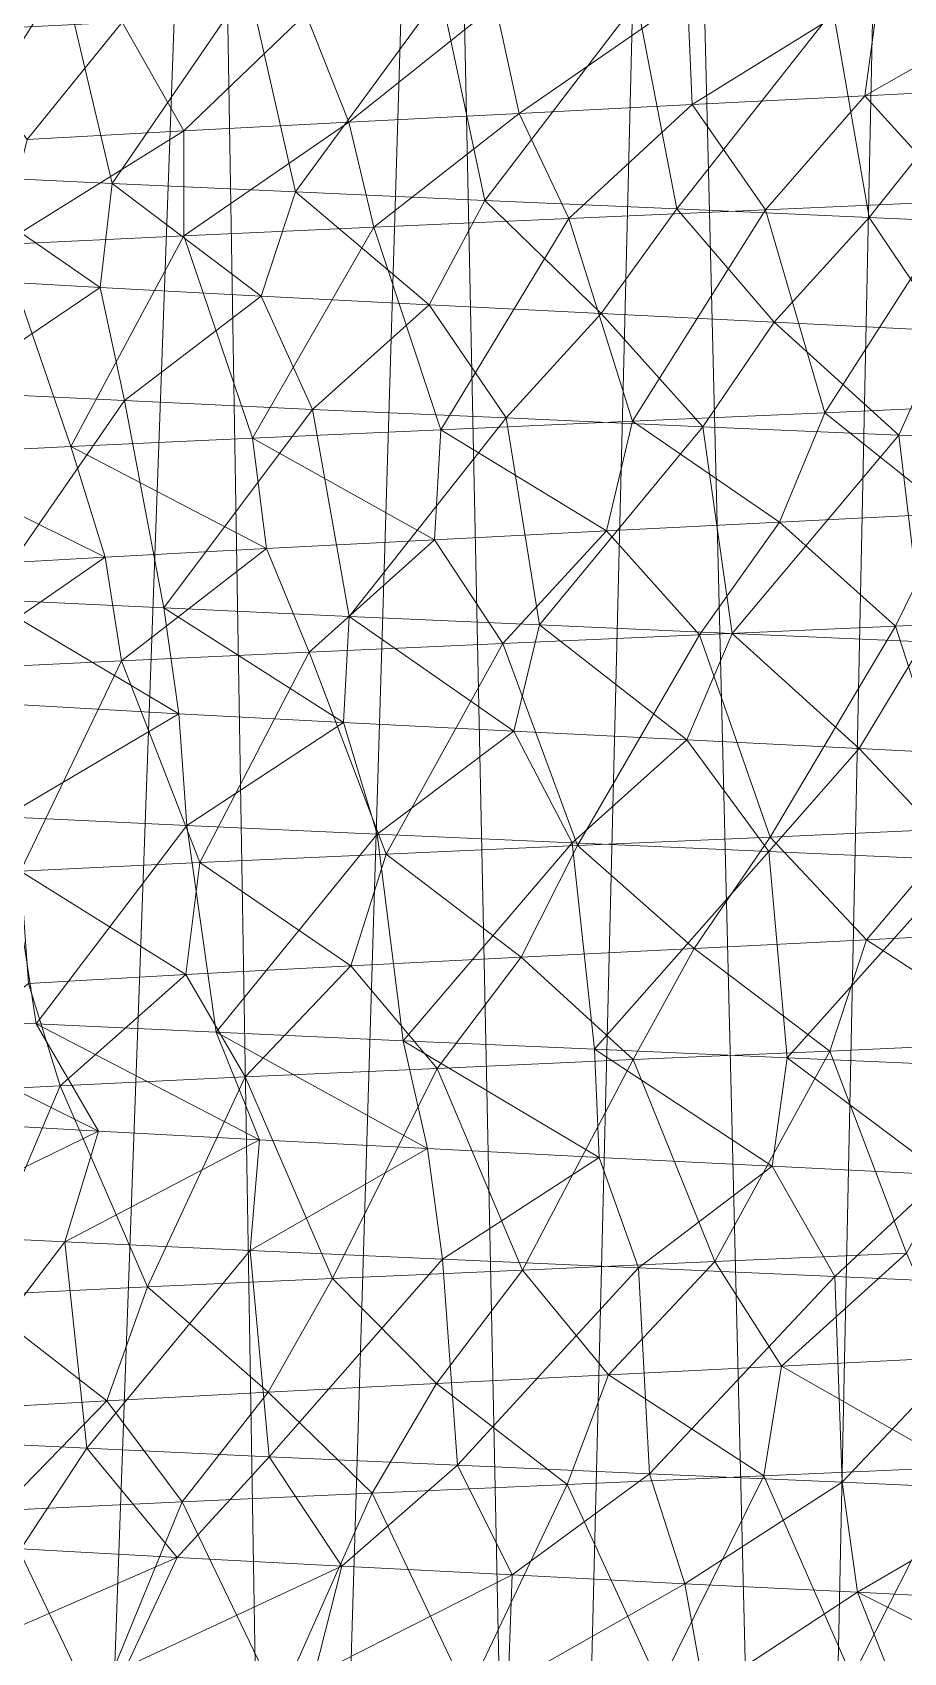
# Model space of a CAD drawing. Header units: millimetres. Extents: x -104 to 115, y -53 to 68.
# Drawn here: x -1.92 to 8.26, y -28.54 to -9.58 of the extents above; entities that cross this region are included whole.
import ezdxf

# ---------------------------------------------------------------- set-up
doc = ezdxf.new("R2010")
doc.units = ezdxf.units.MM

msp = doc.modelspace()

# ---------------------------------------------------------------- linework, layer by layer
at = {"color": 7, "lineweight": 0}
for points in [[(2.825, 5.105, -54.715), (4.029, -52.538, -54.806), (5.513, 7.793, -54.847), (2.825, 5.105, -54.715)], [(5.513, 7.793, 0), (4.029, -52.538, -0.04), (2.825, 5.105, -0.132), (5.513, 7.793, 0)], [(5.513, 7.793, -54.847), (4.029, -52.538, -54.806), (6.998, -52.538, -54.806), (5.513, 7.793, -54.847)], [(5.513, 7.793, 0), (6.998, -52.538, -0.04), (4.029, -52.538, -0.04), (5.513, 7.793, 0)], [(5.513, 7.793, -54.847), (6.998, -52.538, -54.806), (8.201, 5.105, -54.715), (5.513, 7.793, -54.847)], [(8.201, 5.105, -0.132), (6.998, -52.538, -0.04), (5.513, 7.793, 0), (8.201, 5.105, -0.132)], [(0.163, 2.443, -54.32), (1.077, -52.538, -54.485), (2.825, 5.105, -54.715), (0.163, 2.443, -54.32)], [(2.825, 5.105, -0.132), (1.077, -52.538, -0.361), (0.163, 2.443, -0.527), (2.825, 5.105, -0.132)], [(2.825, 5.105, -54.715), (1.077, -52.538, -54.485), (4.029, -52.538, -54.806), (2.825, 5.105, -54.715)], [(2.825, 5.105, -0.132), (4.029, -52.538, -0.04), (1.077, -52.538, -0.361), (2.825, 5.105, -0.132)], [(8.201, 5.105, -54.715), (6.998, -52.538, -54.806), (9.95, -52.538, -54.485), (8.201, 5.105, -54.715)], [(8.201, 5.105, -0.132), (9.95, -52.538, -0.361), (6.998, -52.538, -0.04), (8.201, 5.105, -0.132)], [(-2.447, -0.167, -53.666), (-1.823, -52.538, -53.847), (0.163, 2.443, -54.32), (-2.447, -0.167, -53.666)], [(0.163, 2.443, -0.527), (-1.823, -52.538, -1), (-2.447, -0.167, -1.181), (0.163, 2.443, -0.527)], [(0.163, 2.443, -54.32), (-1.823, -52.538, -53.847), (1.077, -52.538, -54.485), (0.163, 2.443, -54.32)], [(0.163, 2.443, -0.527), (1.077, -52.538, -0.361), (-1.823, -52.538, -1), (0.163, 2.443, -0.527)], [(-1.563, -8.921, -11.063), (-3.033, -11.252, -11.781), (-0.993, -11.351, -10.828), (-1.563, -8.921, -11.063)], [(-1.563, -8.921, -11.063), (-0.993, -11.351, -10.828), (0.603, -9.022, -10.288), (-1.563, -8.921, -11.063)], [(0.603, -9.022, -10.288), (-0.993, -11.351, -10.828), (1.151, -11.45, -10.14), (0.603, -9.022, -10.288)], [(0.603, -9.022, -10.288), (1.151, -11.45, -10.14), (2.85, -9.124, -9.798), (0.603, -9.022, -10.288)], [(7.982, -9.067, -45.077), (5.79, -10.429, -43.052), (5.737, -9.167, -45.247), (7.982, -9.067, -45.077)], [(7.982, -9.067, -45.077), (7.807, -10.327, -42.885), (5.79, -10.429, -43.052), (7.982, -9.067, -45.077)], [(10.188, -8.968, -44.625), (9.785, -10.226, -42.46), (7.807, -10.327, -42.885), (10.188, -8.968, -44.625)], [(10.188, -8.968, -44.625), (7.807, -10.327, -42.885), (7.982, -9.067, -45.077), (10.188, -8.968, -44.625)], [(2.85, -9.124, -9.798), (1.151, -11.45, -10.14), (3.364, -11.55, -9.728), (2.85, -9.124, -9.798)], [(3.489, -9.266, -45.133), (1.777, -10.633, -42.602), (1.273, -9.365, -44.737), (3.489, -9.266, -45.133)], [(3.489, -9.266, -45.133), (3.769, -10.531, -42.957), (1.777, -10.633, -42.602), (3.489, -9.266, -45.133)], [(2.85, -9.124, -9.798), (3.364, -11.55, -9.728), (5.142, -9.225, -9.602), (2.85, -9.124, -9.798)], [(5.142, -9.225, -9.602), (3.364, -11.55, -9.728), (5.612, -11.649, -9.598), (5.142, -9.225, -9.602)], [(5.737, -9.167, -45.247), (3.769, -10.531, -42.957), (3.489, -9.266, -45.133), (5.737, -9.167, -45.247)], [(5.737, -9.167, -45.247), (5.79, -10.429, -43.052), (3.769, -10.531, -42.957), (5.737, -9.167, -45.247)], [(5.142, -9.225, -9.602), (5.612, -11.649, -9.598), (7.439, -9.327, -9.703), (5.142, -9.225, -9.602)], [(-0.876, -9.465, -44.064), (-1.986, -10.836, -41.138), (-2.922, -9.564, -43.126), (-0.876, -9.465, -44.064)], [(-0.876, -9.465, -44.064), (-0.152, -10.735, -41.992), (-1.986, -10.836, -41.138), (-0.876, -9.465, -44.064)], [(1.273, -9.365, -44.737), (-0.152, -10.735, -41.992), (-0.876, -9.465, -44.064), (1.273, -9.365, -44.737)], [(1.273, -9.365, -44.737), (1.777, -10.633, -42.602), (-0.152, -10.735, -41.992), (1.273, -9.365, -44.737)], [(7.439, -9.327, -9.703), (5.612, -11.649, -9.598), (7.858, -11.748, -9.753), (7.439, -9.327, -9.703)], [(7.439, -9.327, -9.703), (7.858, -11.748, -9.753), (9.705, -9.428, -10.098), (7.439, -9.327, -9.703)], [(9.705, -9.428, -10.098), (7.858, -11.748, -9.753), (10.066, -11.848, -10.189), (9.705, -9.428, -10.098)], [(8.929, -11.558, -44.918), (7.807, -10.327, -42.885), (9.785, -10.226, -42.46), (8.929, -11.558, -44.918)], [(6.648, -11.66, -45.212), (5.79, -10.429, -43.052), (7.807, -10.327, -42.885), (6.648, -11.66, -45.212)], [(6.648, -11.66, -45.212), (7.807, -10.327, -42.885), (8.929, -11.558, -44.918), (6.648, -11.66, -45.212)], [(2.068, -11.863, -44.912), (1.777, -10.633, -42.602), (3.769, -10.531, -42.957), (2.068, -11.863, -44.912)], [(2.068, -11.863, -44.912), (3.769, -10.531, -42.957), (4.348, -11.761, -45.21), (2.068, -11.863, -44.912)], [(4.348, -11.761, -45.21), (3.769, -10.531, -42.957), (5.79, -10.429, -43.052), (4.348, -11.761, -45.21)], [(4.348, -11.761, -45.21), (5.79, -10.429, -43.052), (6.648, -11.66, -45.212), (4.348, -11.761, -45.21)], [(-2.284, -12.065, -43.453), (-1.986, -10.836, -41.138), (-0.152, -10.735, -41.992), (-2.284, -12.065, -43.453)], [(-2.284, -12.065, -43.453), (-0.152, -10.735, -41.992), (-0.155, -11.964, -44.323), (-2.284, -12.065, -43.453)], [(-0.155, -11.964, -44.323), (-0.152, -10.735, -41.992), (1.777, -10.633, -42.602), (-0.155, -11.964, -44.323)], [(-0.155, -11.964, -44.323), (1.777, -10.633, -42.602), (2.068, -11.863, -44.912), (-0.155, -11.964, -44.323)], [(-3.033, -11.252, -11.781), (-2.903, -12.465, -14.251), (-1.131, -12.566, -13.275), (-3.033, -11.252, -11.781)], [(-3.033, -11.252, -11.781), (-1.131, -12.566, -13.275), (-0.993, -11.351, -10.828), (-3.033, -11.252, -11.781)], [(-0.993, -11.351, -10.828), (-1.131, -12.566, -13.275), (0.752, -12.668, -12.535), (-0.993, -11.351, -10.828)], [(-0.993, -11.351, -10.828), (0.752, -12.668, -12.535), (1.151, -11.45, -10.14), (-0.993, -11.351, -10.828)], [(1.151, -11.45, -10.14), (0.752, -12.668, -12.535), (2.715, -12.77, -12.045), (1.151, -11.45, -10.14)], [(1.151, -11.45, -10.14), (2.715, -12.77, -12.045), (3.364, -11.55, -9.728), (1.151, -11.45, -10.14)], [(3.364, -11.55, -9.728), (2.715, -12.77, -12.045), (4.725, -12.872, -11.812), (3.364, -11.55, -9.728)], [(3.364, -11.55, -9.728), (4.725, -12.872, -11.812), (5.612, -11.649, -9.598), (3.364, -11.55, -9.728)], [(8.929, -11.558, -44.918), (7.342, -14.032, -45.154), (6.648, -11.66, -45.212), (8.929, -11.558, -44.918)], [(8.929, -11.558, -44.918), (9.563, -13.933, -44.782), (7.342, -14.032, -45.154), (8.929, -11.558, -44.918)], [(6.648, -11.66, -45.212), (5.093, -14.131, -45.244), (4.348, -11.761, -45.21), (6.648, -11.66, -45.212)], [(5.612, -11.649, -9.598), (4.725, -12.872, -11.812), (6.748, -12.973, -11.841), (5.612, -11.649, -9.598)], [(6.648, -11.66, -45.212), (7.342, -14.032, -45.154), (5.093, -14.131, -45.244), (6.648, -11.66, -45.212)], [(5.612, -11.649, -9.598), (6.748, -12.973, -11.841), (7.858, -11.748, -9.753), (5.612, -11.649, -9.598)], [(7.858, -11.748, -9.753), (6.748, -12.973, -11.841), (8.751, -13.075, -12.131), (7.858, -11.748, -9.753)], [(7.858, -11.748, -9.753), (8.751, -13.075, -12.131), (10.066, -11.848, -10.189), (7.858, -11.748, -9.753)], [(2.068, -11.863, -44.912), (0.649, -14.33, -44.572), (-0.155, -11.964, -44.323), (2.068, -11.863, -44.912)], [(2.068, -11.863, -44.912), (2.85, -14.231, -45.048), (0.649, -14.33, -44.572), (2.068, -11.863, -44.912)], [(4.348, -11.761, -45.21), (2.85, -14.231, -45.048), (2.068, -11.863, -44.912), (4.348, -11.761, -45.21)], [(4.348, -11.761, -45.21), (5.093, -14.131, -45.244), (2.85, -14.231, -45.048), (4.348, -11.761, -45.21)], [(-2.284, -12.065, -43.453), (-1.474, -14.429, -43.822), (-3.485, -14.528, -42.811), (-2.284, -12.065, -43.453)], [(-0.155, -11.964, -44.323), (-1.474, -14.429, -43.822), (-2.284, -12.065, -43.453), (-0.155, -11.964, -44.323)], [(-0.155, -11.964, -44.323), (0.649, -14.33, -44.572), (-1.474, -14.429, -43.822), (-0.155, -11.964, -44.323)], [(-2.937, -13.79, -11.728), (-1.131, -12.566, -13.275), (-2.903, -12.465, -14.251), (-2.937, -13.79, -11.728)], [(-0.846, -13.891, -10.771), (-1.131, -12.566, -13.275), (-2.937, -13.79, -11.728), (-0.846, -13.891, -10.771)], [(-0.846, -13.891, -10.771), (0.752, -12.668, -12.535), (-1.131, -12.566, -13.275), (-0.846, -13.891, -10.771)], [(1.351, -13.993, -10.091), (0.752, -12.668, -12.535), (-0.846, -13.891, -10.771), (1.351, -13.993, -10.091)], [(1.351, -13.993, -10.091), (2.715, -12.77, -12.045), (0.752, -12.668, -12.535), (1.351, -13.993, -10.091)], [(3.617, -14.094, -9.699), (2.715, -12.77, -12.045), (1.351, -13.993, -10.091), (3.617, -14.094, -9.699)], [(3.617, -14.094, -9.699), (4.725, -12.872, -11.812), (2.715, -12.77, -12.045), (3.617, -14.094, -9.699)], [(5.915, -14.196, -9.603), (4.725, -12.872, -11.812), (3.617, -14.094, -9.699), (5.915, -14.196, -9.603)], [(5.915, -14.196, -9.603), (6.748, -12.973, -11.841), (4.725, -12.872, -11.812), (5.915, -14.196, -9.603)], [(8.206, -14.297, -9.803), (6.748, -12.973, -11.841), (5.915, -14.196, -9.603), (8.206, -14.297, -9.803)], [(8.206, -14.297, -9.803), (8.751, -13.075, -12.131), (6.748, -12.973, -11.841), (8.206, -14.297, -9.803)], [(10.453, -14.398, -10.296), (8.751, -13.075, -12.131), (8.206, -14.297, -9.803), (10.453, -14.398, -10.296)], [(-2.937, -13.79, -11.728), (-2.462, -16.216, -11.482), (-0.846, -13.891, -10.771), (-2.937, -13.79, -11.728)], [(-0.846, -13.891, -10.771), (-2.462, -16.216, -11.482), (-0.389, -16.316, -10.604), (-0.846, -13.891, -10.771)], [(-0.846, -13.891, -10.771), (-0.389, -16.316, -10.604), (1.351, -13.993, -10.091), (-0.846, -13.891, -10.771)], [(1.351, -13.993, -10.091), (-0.389, -16.316, -10.604), (1.779, -16.415, -9.994), (1.351, -13.993, -10.091)], [(1.351, -13.993, -10.091), (1.779, -16.415, -9.994), (3.617, -14.094, -9.699), (1.351, -13.993, -10.091)], [(9.563, -13.933, -44.782), (8.813, -15.212, -42.702), (7.342, -14.032, -45.154), (9.563, -13.933, -44.782)], [(3.617, -14.094, -9.699), (1.779, -16.415, -9.994), (4.005, -16.514, -9.662), (3.617, -14.094, -9.699)], [(5.093, -14.131, -45.244), (4.789, -15.416, -43.038), (2.85, -14.231, -45.048), (5.093, -14.131, -45.244)], [(3.617, -14.094, -9.699), (4.005, -16.514, -9.662), (5.915, -14.196, -9.603), (3.617, -14.094, -9.699)], [(5.915, -14.196, -9.603), (4.005, -16.514, -9.662), (6.256, -16.614, -9.614), (5.915, -14.196, -9.603)], [(5.093, -14.131, -45.244), (6.812, -15.314, -43.001), (4.789, -15.416, -43.038), (5.093, -14.131, -45.244)], [(7.342, -14.032, -45.154), (6.812, -15.314, -43.001), (5.093, -14.131, -45.244), (7.342, -14.032, -45.154)], [(5.915, -14.196, -9.603), (6.256, -16.614, -9.614), (8.206, -14.297, -9.803), (5.915, -14.196, -9.603)], [(7.342, -14.032, -45.154), (8.813, -15.212, -42.702), (6.812, -15.314, -43.001), (7.342, -14.032, -45.154)], [(0.649, -14.33, -44.572), (0.813, -15.619, -42.331), (-1.474, -14.429, -43.822), (0.649, -14.33, -44.572)], [(2.85, -14.231, -45.048), (2.778, -15.518, -42.813), (0.649, -14.33, -44.572), (2.85, -14.231, -45.048)], [(0.649, -14.33, -44.572), (2.778, -15.518, -42.813), (0.813, -15.619, -42.331), (0.649, -14.33, -44.572)], [(2.85, -14.231, -45.048), (4.789, -15.416, -43.038), (2.778, -15.518, -42.813), (2.85, -14.231, -45.048)], [(8.206, -14.297, -9.803), (6.256, -16.614, -9.614), (8.495, -16.713, -9.849), (8.206, -14.297, -9.803)], [(8.206, -14.297, -9.803), (8.495, -16.713, -9.849), (10.453, -14.398, -10.296), (8.206, -14.297, -9.803)], [(-1.474, -14.429, -43.822), (-1.073, -15.721, -41.599), (-3.485, -14.528, -42.811), (-1.474, -14.429, -43.822)], [(-3.485, -14.528, -42.811), (-1.073, -15.721, -41.599), (-2.849, -15.823, -40.629), (-3.485, -14.528, -42.811)], [(-1.474, -14.429, -43.822), (0.813, -15.619, -42.331), (-1.073, -15.721, -41.599), (-1.474, -14.429, -43.822)], [(5.875, -16.63, -45.245), (4.789, -15.416, -43.038), (6.812, -15.314, -43.001), (5.875, -16.63, -45.245)], [(5.875, -16.63, -45.245), (6.812, -15.314, -43.001), (8.167, -16.529, -45.05), (5.875, -16.63, -45.245)], [(8.167, -16.529, -45.05), (6.812, -15.314, -43.001), (8.813, -15.212, -42.702), (8.167, -16.529, -45.05)], [(8.167, -16.529, -45.05), (8.813, -15.212, -42.702), (10.414, -16.427, -44.562), (8.167, -16.529, -45.05)], [(1.312, -16.833, -44.746), (0.813, -15.619, -42.331), (2.778, -15.518, -42.813), (1.312, -16.833, -44.746)], [(1.312, -16.833, -44.746), (2.778, -15.518, -42.813), (3.577, -16.731, -45.143), (1.312, -16.833, -44.746)], [(3.577, -16.731, -45.143), (2.778, -15.518, -42.813), (4.789, -15.416, -43.038), (3.577, -16.731, -45.143)], [(3.577, -16.731, -45.143), (4.789, -15.416, -43.038), (5.875, -16.63, -45.245), (3.577, -16.731, -45.143)], [(-2.972, -17.036, -43.099), (-2.849, -15.823, -40.629), (-1.073, -15.721, -41.599), (-2.972, -17.036, -43.099)], [(-2.972, -17.036, -43.099), (-1.073, -15.721, -41.599), (-0.883, -16.934, -44.061), (-2.972, -17.036, -43.099)], [(-0.883, -16.934, -44.061), (-1.073, -15.721, -41.599), (0.813, -15.619, -42.331), (-0.883, -16.934, -44.061)], [(-0.883, -16.934, -44.061), (0.813, -15.619, -42.331), (1.312, -16.833, -44.746), (-0.883, -16.934, -44.061)], [(-2.462, -16.216, -11.482), (-2.042, -17.451, -13.74), (-0.212, -17.553, -12.878), (-2.462, -16.216, -11.482)], [(-2.462, -16.216, -11.482), (-0.212, -17.553, -12.878), (-0.389, -16.316, -10.604), (-2.462, -16.216, -11.482)], [(-0.389, -16.316, -10.604), (-0.212, -17.553, -12.878), (1.715, -17.655, -12.26), (-0.389, -16.316, -10.604)], [(-0.389, -16.316, -10.604), (1.715, -17.655, -12.26), (1.779, -16.415, -9.994), (-0.389, -16.316, -10.604)], [(1.779, -16.415, -9.994), (1.715, -17.655, -12.26), (3.706, -17.756, -11.897), (1.779, -16.415, -9.994)], [(1.779, -16.415, -9.994), (3.706, -17.756, -11.897), (4.005, -16.514, -9.662), (1.779, -16.415, -9.994)], [(10.414, -16.427, -44.562), (8.932, -18.897, -44.918), (8.167, -16.529, -45.05), (10.414, -16.427, -44.562)], [(5.875, -16.63, -45.245), (4.448, -19.096, -45.217), (3.577, -16.731, -45.143), (5.875, -16.63, -45.245)], [(4.005, -16.514, -9.662), (3.706, -17.756, -11.897), (5.726, -17.858, -11.793), (4.005, -16.514, -9.662)], [(4.005, -16.514, -9.662), (5.726, -17.858, -11.793), (6.256, -16.614, -9.614), (4.005, -16.514, -9.662)], [(5.875, -16.63, -45.245), (6.7, -18.997, -45.209), (4.448, -19.096, -45.217), (5.875, -16.63, -45.245)], [(6.256, -16.614, -9.614), (5.726, -17.858, -11.793), (7.744, -17.96, -11.952), (6.256, -16.614, -9.614)], [(8.167, -16.529, -45.05), (6.7, -18.997, -45.209), (5.875, -16.63, -45.245), (8.167, -16.529, -45.05)], [(6.256, -16.614, -9.614), (7.744, -17.96, -11.952), (8.495, -16.713, -9.849), (6.256, -16.614, -9.614)], [(8.167, -16.529, -45.05), (8.932, -18.897, -44.918), (6.7, -18.997, -45.209), (8.167, -16.529, -45.05)], [(1.312, -16.833, -44.746), (0.032, -19.294, -44.385), (-0.883, -16.934, -44.061), (1.312, -16.833, -44.746)], [(1.312, -16.833, -44.746), (2.214, -19.195, -44.94), (0.032, -19.294, -44.385), (1.312, -16.833, -44.746)], [(3.577, -16.731, -45.143), (2.214, -19.195, -44.94), (1.312, -16.833, -44.746), (3.577, -16.731, -45.143)], [(3.577, -16.731, -45.143), (4.448, -19.096, -45.217), (2.214, -19.195, -44.94), (3.577, -16.731, -45.143)], [(8.495, -16.713, -9.849), (7.744, -17.96, -11.952), (9.723, -18.062, -12.37), (8.495, -16.713, -9.849)], [(-0.883, -16.934, -44.061), (-2.062, -19.394, -43.559), (-2.972, -17.036, -43.099), (-0.883, -16.934, -44.061)], [(-0.883, -16.934, -44.061), (0.032, -19.294, -44.385), (-2.062, -19.394, -43.559), (-0.883, -16.934, -44.061)], [(-2.248, -18.76, -11.377), (-0.212, -17.553, -12.878), (-2.042, -17.451, -13.74), (-2.248, -18.76, -11.377)], [(-0.117, -18.862, -10.511), (-0.212, -17.553, -12.878), (-2.248, -18.76, -11.377), (-0.117, -18.862, -10.511)], [(-0.117, -18.862, -10.511), (1.715, -17.655, -12.26), (-0.212, -17.553, -12.878), (-0.117, -18.862, -10.511)], [(2.107, -18.963, -9.927), (1.715, -17.655, -12.26), (-0.117, -18.862, -10.511), (2.107, -18.963, -9.927)], [(2.107, -18.963, -9.927), (3.706, -17.756, -11.897), (1.715, -17.655, -12.26), (2.107, -18.963, -9.927)], [(4.388, -19.064, -9.634), (3.706, -17.756, -11.897), (2.107, -18.963, -9.927), (4.388, -19.064, -9.634)], [(4.388, -19.064, -9.634), (5.726, -17.858, -11.793), (3.706, -17.756, -11.897), (4.388, -19.064, -9.634)], [(6.688, -19.166, -9.637), (5.726, -17.858, -11.793), (4.388, -19.064, -9.634), (6.688, -19.166, -9.637)], [(6.688, -19.166, -9.637), (7.744, -17.96, -11.952), (5.726, -17.858, -11.793), (6.688, -19.166, -9.637)], [(8.969, -19.267, -9.936), (7.744, -17.96, -11.952), (6.688, -19.166, -9.637), (8.969, -19.267, -9.936)], [(8.969, -19.267, -9.936), (9.723, -18.062, -12.37), (7.744, -17.96, -11.952), (8.969, -19.267, -9.936)], [(-2.248, -18.76, -11.377), (-3.865, -21.082, -12.265), (-1.88, -21.181, -11.204), (-2.248, -18.76, -11.377)], [(-2.248, -18.76, -11.377), (-1.88, -21.181, -11.204), (-0.117, -18.862, -10.511), (-2.248, -18.76, -11.377)], [(-0.117, -18.862, -10.511), (-1.88, -21.181, -11.204), (0.224, -21.28, -10.401), (-0.117, -18.862, -10.511)], [(-0.117, -18.862, -10.511), (0.224, -21.28, -10.401), (2.107, -18.963, -9.927), (-0.117, -18.862, -10.511)], [(8.932, -18.897, -44.918), (7.828, -20.199, -42.882), (6.7, -18.997, -45.209), (8.932, -18.897, -44.918)], [(8.932, -18.897, -44.918), (9.806, -20.097, -42.454), (7.828, -20.199, -42.882), (8.932, -18.897, -44.918)], [(2.107, -18.963, -9.927), (0.224, -21.28, -10.401), (2.411, -21.38, -9.87), (2.107, -18.963, -9.927)], [(2.107, -18.963, -9.927), (2.411, -21.38, -9.87), (4.388, -19.064, -9.634), (2.107, -18.963, -9.927)], [(4.448, -19.096, -45.217), (3.79, -20.402, -42.959), (2.214, -19.195, -44.94), (4.448, -19.096, -45.217)], [(4.388, -19.064, -9.634), (2.411, -21.38, -9.87), (4.649, -21.479, -9.619), (4.388, -19.064, -9.634)], [(4.448, -19.096, -45.217), (5.812, -20.301, -43.052), (3.79, -20.402, -42.959), (4.448, -19.096, -45.217)], [(4.388, -19.064, -9.634), (4.649, -21.479, -9.619), (6.688, -19.166, -9.637), (4.388, -19.064, -9.634)], [(6.7, -18.997, -45.209), (5.812, -20.301, -43.052), (4.448, -19.096, -45.217), (6.7, -18.997, -45.209)], [(6.7, -18.997, -45.209), (7.828, -20.199, -42.882), (5.812, -20.301, -43.052), (6.7, -18.997, -45.209)], [(0.032, -19.294, -44.385), (-0.132, -20.606, -42), (-2.062, -19.394, -43.559), (0.032, -19.294, -44.385)], [(0.032, -19.294, -44.385), (1.798, -20.504, -42.607), (-0.132, -20.606, -42), (0.032, -19.294, -44.385)], [(2.214, -19.195, -44.94), (1.798, -20.504, -42.607), (0.032, -19.294, -44.385), (2.214, -19.195, -44.94)], [(2.214, -19.195, -44.94), (3.79, -20.402, -42.959), (1.798, -20.504, -42.607), (2.214, -19.195, -44.94)], [(6.688, -19.166, -9.637), (4.649, -21.479, -9.619), (6.9, -21.578, -9.652), (6.688, -19.166, -9.637)], [(6.688, -19.166, -9.637), (6.9, -21.578, -9.652), (8.969, -19.267, -9.936), (6.688, -19.166, -9.637)], [(8.969, -19.267, -9.936), (6.9, -21.578, -9.652), (9.129, -21.678, -9.969), (8.969, -19.267, -9.936)], [(-2.062, -19.394, -43.559), (-0.132, -20.606, -42), (-1.968, -20.708, -41.148), (-2.062, -19.394, -43.559)], [(7.399, -21.499, -45.148), (5.812, -20.301, -43.052), (7.828, -20.199, -42.882), (7.399, -21.499, -45.148)], [(7.399, -21.499, -45.148), (7.828, -20.199, -42.882), (9.666, -21.397, -44.758), (7.399, -21.499, -45.148)], [(9.666, -21.397, -44.758), (7.828, -20.199, -42.882), (9.806, -20.097, -42.454), (9.666, -21.397, -44.758)], [(2.81, -21.702, -45.042), (1.798, -20.504, -42.607), (3.79, -20.402, -42.959), (2.81, -21.702, -45.042)], [(2.81, -21.702, -45.042), (3.79, -20.402, -42.959), (5.101, -21.6, -45.244), (2.81, -21.702, -45.042)], [(5.101, -21.6, -45.244), (3.79, -20.402, -42.959), (5.812, -20.301, -43.052), (5.101, -21.6, -45.244)], [(5.101, -21.6, -45.244), (5.812, -20.301, -43.052), (7.399, -21.499, -45.148), (5.101, -21.6, -45.244)], [(-1.599, -21.905, -43.768), (-1.968, -20.708, -41.148), (-0.132, -20.606, -42), (-1.599, -21.905, -43.768)], [(-1.599, -21.905, -43.768), (-0.132, -20.606, -42), (0.564, -21.803, -44.548), (-1.599, -21.905, -43.768)], [(0.564, -21.803, -44.548), (-0.132, -20.606, -42), (1.798, -20.504, -42.607), (0.564, -21.803, -44.548)], [(0.564, -21.803, -44.548), (1.798, -20.504, -42.607), (2.81, -21.702, -45.042), (0.564, -21.803, -44.548)], [(-3.645, -22.006, -42.716), (-1.968, -20.708, -41.148), (-1.599, -21.905, -43.768), (-3.645, -22.006, -42.716)], [(-3.865, -21.082, -12.265), (-2.921, -22.336, -14.263), (-1.151, -22.438, -13.284), (-3.865, -21.082, -12.265)], [(-3.865, -21.082, -12.265), (-1.151, -22.438, -13.284), (-1.88, -21.181, -11.204), (-3.865, -21.082, -12.265)], [(-1.88, -21.181, -11.204), (-1.151, -22.438, -13.284), (0.732, -22.539, -12.541), (-1.88, -21.181, -11.204)], [(-1.88, -21.181, -11.204), (0.732, -22.539, -12.541), (0.224, -21.28, -10.401), (-1.88, -21.181, -11.204)], [(0.224, -21.28, -10.401), (0.732, -22.539, -12.541), (2.694, -22.641, -12.048), (0.224, -21.28, -10.401)], [(0.224, -21.28, -10.401), (2.694, -22.641, -12.048), (2.411, -21.38, -9.87), (0.224, -21.28, -10.401)], [(2.411, -21.38, -9.87), (2.694, -22.641, -12.048), (4.704, -22.743, -11.813), (2.411, -21.38, -9.87)], [(2.411, -21.38, -9.87), (4.704, -22.743, -11.813), (4.649, -21.479, -9.619), (2.411, -21.38, -9.87)], [(9.666, -21.397, -44.758), (8.297, -23.862, -45.03), (7.399, -21.499, -45.148), (9.666, -21.397, -44.758)], [(5.101, -21.6, -45.244), (3.806, -24.061, -45.166), (2.81, -21.702, -45.042), (5.101, -21.6, -45.244)], [(5.101, -21.6, -45.244), (6.056, -23.961, -45.24), (3.806, -24.061, -45.166), (5.101, -21.6, -45.244)], [(4.649, -21.479, -9.619), (4.704, -22.743, -11.813), (6.727, -22.845, -11.839), (4.649, -21.479, -9.619)], [(4.649, -21.479, -9.619), (6.727, -22.845, -11.839), (6.9, -21.578, -9.652), (4.649, -21.479, -9.619)], [(7.399, -21.499, -45.148), (6.056, -23.961, -45.24), (5.101, -21.6, -45.244), (7.399, -21.499, -45.148)], [(7.399, -21.499, -45.148), (8.297, -23.862, -45.03), (6.056, -23.961, -45.24), (7.399, -21.499, -45.148)], [(6.9, -21.578, -9.652), (6.727, -22.845, -11.839), (8.73, -22.946, -12.127), (6.9, -21.578, -9.652)], [(6.9, -21.578, -9.652), (8.73, -22.946, -12.127), (9.129, -21.678, -9.969), (6.9, -21.578, -9.652)], [(2.81, -21.702, -45.042), (1.583, -24.16, -44.81), (0.564, -21.803, -44.548), (2.81, -21.702, -45.042)], [(2.81, -21.702, -45.042), (3.806, -24.061, -45.166), (1.583, -24.16, -44.81), (2.81, -21.702, -45.042)], [(-1.599, -21.905, -43.768), (-2.641, -24.358, -43.274), (-3.645, -22.006, -42.716), (-1.599, -21.905, -43.768)], [(-1.599, -21.905, -43.768), (-0.578, -24.259, -44.176), (-2.641, -24.358, -43.274), (-1.599, -21.905, -43.768)], [(0.564, -21.803, -44.548), (-0.578, -24.259, -44.176), (-1.599, -21.905, -43.768), (0.564, -21.803, -44.548)], [(0.564, -21.803, -44.548), (1.583, -24.16, -44.81), (-0.578, -24.259, -44.176), (0.564, -21.803, -44.548)], [(-3.593, -23.629, -12.1), (-1.151, -22.438, -13.284), (-2.921, -22.336, -14.263), (-3.593, -23.629, -12.1)], [(-1.544, -23.73, -11.055), (-1.151, -22.438, -13.284), (-3.593, -23.629, -12.1), (-1.544, -23.73, -11.055)], [(-1.544, -23.73, -11.055), (0.732, -22.539, -12.541), (-1.151, -22.438, -13.284), (-1.544, -23.73, -11.055)], [(0.622, -23.832, -10.282), (0.732, -22.539, -12.541), (-1.544, -23.73, -11.055), (0.622, -23.832, -10.282)], [(0.622, -23.832, -10.282), (2.694, -22.641, -12.048), (0.732, -22.539, -12.541), (0.622, -23.832, -10.282)], [(2.87, -23.933, -9.795), (2.694, -22.641, -12.048), (0.622, -23.832, -10.282), (2.87, -23.933, -9.795)], [(2.87, -23.933, -9.795), (4.704, -22.743, -11.813), (2.694, -22.641, -12.048), (2.87, -23.933, -9.795)], [(5.162, -24.035, -9.602), (4.704, -22.743, -11.813), (2.87, -23.933, -9.795), (5.162, -24.035, -9.602)], [(5.162, -24.035, -9.602), (6.727, -22.845, -11.839), (4.704, -22.743, -11.813), (5.162, -24.035, -9.602)], [(7.459, -24.136, -9.705), (6.727, -22.845, -11.839), (5.162, -24.035, -9.602), (7.459, -24.136, -9.705)], [(7.459, -24.136, -9.705), (8.73, -22.946, -12.127), (6.727, -22.845, -11.839), (7.459, -24.136, -9.705)], [(9.724, -24.238, -10.103), (8.73, -22.946, -12.127), (7.459, -24.136, -9.705), (9.724, -24.238, -10.103)], [(-3.593, -23.629, -12.1), (-3.311, -26.046, -11.936), (-1.544, -23.73, -11.055), (-3.593, -23.629, -12.1)], [(-1.544, -23.73, -11.055), (-3.311, -26.046, -11.936), (-1.288, -26.146, -10.947), (-1.544, -23.73, -11.055)], [(-1.544, -23.73, -11.055), (-1.288, -26.146, -10.947), (0.622, -23.832, -10.282), (-1.544, -23.73, -11.055)], [(0.622, -23.832, -10.282), (-1.288, -26.146, -10.947), (0.843, -26.245, -10.221), (0.622, -23.832, -10.282)], [(0.622, -23.832, -10.282), (0.843, -26.245, -10.221), (2.87, -23.933, -9.795), (0.622, -23.832, -10.282)], [(8.297, -23.862, -45.03), (6.833, -25.185, -42.999), (6.056, -23.961, -45.24), (8.297, -23.862, -45.03)], [(8.297, -23.862, -45.03), (8.834, -25.084, -42.698), (6.833, -25.185, -42.999), (8.297, -23.862, -45.03)], [(2.87, -23.933, -9.795), (0.843, -26.245, -10.221), (3.048, -26.344, -9.769), (2.87, -23.933, -9.795)], [(3.806, -24.061, -45.166), (2.799, -25.389, -42.817), (1.583, -24.16, -44.81), (3.806, -24.061, -45.166)], [(3.806, -24.061, -45.166), (4.81, -25.287, -43.039), (2.799, -25.389, -42.817), (3.806, -24.061, -45.166)], [(2.87, -23.933, -9.795), (3.048, -26.344, -9.769), (5.162, -24.035, -9.602), (2.87, -23.933, -9.795)], [(5.162, -24.035, -9.602), (3.048, -26.344, -9.769), (5.293, -26.444, -9.6), (5.162, -24.035, -9.602)], [(6.056, -23.961, -45.24), (4.81, -25.287, -43.039), (3.806, -24.061, -45.166), (6.056, -23.961, -45.24)], [(6.056, -23.961, -45.24), (6.833, -25.185, -42.999), (4.81, -25.287, -43.039), (6.056, -23.961, -45.24)], [(5.162, -24.035, -9.602), (5.293, -26.444, -9.6), (7.459, -24.136, -9.705), (5.162, -24.035, -9.602)], [(1.583, -24.16, -44.81), (0.833, -25.491, -42.338), (-0.578, -24.259, -44.176), (1.583, -24.16, -44.81)], [(1.583, -24.16, -44.81), (2.799, -25.389, -42.817), (0.833, -25.491, -42.338), (1.583, -24.16, -44.81)], [(7.459, -24.136, -9.705), (5.293, -26.444, -9.6), (7.542, -26.543, -9.714), (7.459, -24.136, -9.705)], [(7.459, -24.136, -9.705), (7.542, -26.543, -9.714), (9.724, -24.238, -10.103), (7.459, -24.136, -9.705)], [(9.724, -24.238, -10.103), (7.542, -26.543, -9.714), (9.758, -26.642, -10.111), (9.724, -24.238, -10.103)], [(-2.641, -24.358, -43.274), (-1.054, -25.592, -41.608), (-2.831, -25.694, -40.641), (-2.641, -24.358, -43.274)], [(-0.578, -24.259, -44.176), (-1.054, -25.592, -41.608), (-2.641, -24.358, -43.274), (-0.578, -24.259, -44.176)], [(-0.578, -24.259, -44.176), (0.833, -25.491, -42.338), (-1.054, -25.592, -41.608), (-0.578, -24.259, -44.176)], [(6.628, -26.469, -45.214), (4.81, -25.287, -43.039), (6.833, -25.185, -42.999), (6.628, -26.469, -45.214)], [(6.628, -26.469, -45.214), (6.833, -25.185, -42.999), (8.909, -26.368, -44.922), (6.628, -26.469, -45.214)], [(8.909, -26.368, -44.922), (6.833, -25.185, -42.999), (8.834, -25.084, -42.698), (8.909, -26.368, -44.922)], [(2.048, -26.672, -44.908), (0.833, -25.491, -42.338), (2.799, -25.389, -42.817), (2.048, -26.672, -44.908)], [(2.048, -26.672, -44.908), (2.799, -25.389, -42.817), (4.328, -26.571, -45.209), (2.048, -26.672, -44.908)], [(4.328, -26.571, -45.209), (2.799, -25.389, -42.817), (4.81, -25.287, -43.039), (4.328, -26.571, -45.209)], [(4.328, -26.571, -45.209), (4.81, -25.287, -43.039), (6.628, -26.469, -45.214), (4.328, -26.571, -45.209)], [(-0.174, -26.774, -44.317), (-1.054, -25.592, -41.608), (0.833, -25.491, -42.338), (-0.174, -26.774, -44.317)], [(-0.174, -26.774, -44.317), (0.833, -25.491, -42.338), (2.048, -26.672, -44.908), (-0.174, -26.774, -44.317)], [(-2.302, -26.875, -43.444), (-2.831, -25.694, -40.641), (-1.054, -25.592, -41.608), (-2.302, -26.875, -43.444)], [(-2.302, -26.875, -43.444), (-1.054, -25.592, -41.608), (-0.174, -26.774, -44.317), (-2.302, -26.875, -43.444)], [(-3.311, -26.046, -11.936), (-2.061, -27.322, -13.75), (-1.288, -26.146, -10.947), (-3.311, -26.046, -11.936)], [(-1.288, -26.146, -10.947), (-2.061, -27.322, -13.75), (-0.231, -27.424, -12.886), (-1.288, -26.146, -10.947)], [(-1.288, -26.146, -10.947), (-0.231, -27.424, -12.886), (0.843, -26.245, -10.221), (-1.288, -26.146, -10.947)], [(0.843, -26.245, -10.221), (-0.231, -27.424, -12.886), (1.695, -27.526, -12.266), (0.843, -26.245, -10.221)], [(0.843, -26.245, -10.221), (1.695, -27.526, -12.266), (3.048, -26.344, -9.769), (0.843, -26.245, -10.221)], [(3.048, -26.344, -9.769), (1.695, -27.526, -12.266), (3.685, -27.628, -11.899), (3.048, -26.344, -9.769)], [(3.048, -26.344, -9.769), (3.685, -27.628, -11.899), (5.293, -26.444, -9.6), (3.048, -26.344, -9.769)], [(5.293, -26.444, -9.6), (3.685, -27.628, -11.899), (5.705, -27.73, -11.793), (5.293, -26.444, -9.6)], [(6.628, -26.469, -45.214), (5.411, -28.926, -45.248), (4.328, -26.571, -45.209), (6.628, -26.469, -45.214)], [(5.293, -26.444, -9.6), (5.705, -27.73, -11.793), (7.542, -26.543, -9.714), (5.293, -26.444, -9.6)], [(6.628, -26.469, -45.214), (7.659, -28.827, -45.119), (5.411, -28.926, -45.248), (6.628, -26.469, -45.214)], [(8.909, -26.368, -44.922), (7.659, -28.827, -45.119), (6.628, -26.469, -45.214), (8.909, -26.368, -44.922)], [(8.909, -26.368, -44.922), (9.872, -28.727, -44.707), (7.659, -28.827, -45.119), (8.909, -26.368, -44.922)], [(2.048, -26.672, -44.908), (0.956, -29.124, -44.656), (-0.174, -26.774, -44.317), (2.048, -26.672, -44.908)], [(2.048, -26.672, -44.908), (3.165, -29.025, -45.093), (0.956, -29.124, -44.656), (2.048, -26.672, -44.908)], [(4.328, -26.571, -45.209), (3.165, -29.025, -45.093), (2.048, -26.672, -44.908), (4.328, -26.571, -45.209)], [(4.328, -26.571, -45.209), (5.411, -28.926, -45.248), (3.165, -29.025, -45.093), (4.328, -26.571, -45.209)], [(7.542, -26.543, -9.714), (5.705, -27.73, -11.793), (7.723, -27.831, -11.949), (7.542, -26.543, -9.714)], [(7.542, -26.543, -9.714), (7.723, -27.831, -11.949), (9.758, -26.642, -10.111), (7.542, -26.543, -9.714)], [(9.758, -26.642, -10.111), (7.723, -27.831, -11.949), (9.703, -27.933, -12.364), (9.758, -26.642, -10.111)], [(-2.302, -26.875, -43.444), (-1.179, -29.224, -43.944), (-3.209, -29.323, -42.969), (-2.302, -26.875, -43.444)], [(-0.174, -26.774, -44.317), (-1.179, -29.224, -43.944), (-2.302, -26.875, -43.444), (-0.174, -26.774, -44.317)], [(-0.174, -26.774, -44.317), (0.956, -29.124, -44.656), (-1.179, -29.224, -43.944), (-0.174, -26.774, -44.317)], [(-2.919, -28.599, -11.719), (-0.231, -27.424, -12.886), (-2.061, -27.322, -13.75), (-2.919, -28.599, -11.719)], [(-0.827, -28.701, -10.764), (-0.231, -27.424, -12.886), (-2.919, -28.599, -11.719), (-0.827, -28.701, -10.764)], [(-0.827, -28.701, -10.764), (1.695, -27.526, -12.266), (-0.231, -27.424, -12.886), (-0.827, -28.701, -10.764)], [(1.371, -28.802, -10.086), (1.695, -27.526, -12.266), (-0.827, -28.701, -10.764), (1.371, -28.802, -10.086)], [(1.371, -28.802, -10.086), (3.685, -27.628, -11.899), (1.695, -27.526, -12.266), (1.371, -28.802, -10.086)], [(3.637, -28.904, -9.697), (3.685, -27.628, -11.899), (1.371, -28.802, -10.086), (3.637, -28.904, -9.697)], [(3.637, -28.904, -9.697), (5.705, -27.73, -11.793), (3.685, -27.628, -11.899), (3.637, -28.904, -9.697)], [(5.935, -29.005, -9.603), (5.705, -27.73, -11.793), (3.637, -28.904, -9.697), (5.935, -29.005, -9.603)], [(5.935, -29.005, -9.603), (7.723, -27.831, -11.949), (5.705, -27.73, -11.793), (5.935, -29.005, -9.603)], [(8.226, -29.107, -9.806), (7.723, -27.831, -11.949), (5.935, -29.005, -9.603), (8.226, -29.107, -9.806)], [(10.472, -29.208, -10.302), (9.703, -27.933, -12.364), (7.723, -27.831, -11.949), (10.472, -29.208, -10.302)], [(10.472, -29.208, -10.302), (7.723, -27.831, -11.949), (8.226, -29.107, -9.806), (10.472, -29.208, -10.302)]]:
    msp.add_polyline3d(points, dxfattribs=at)

doc.saveas('drawing.dxf')
